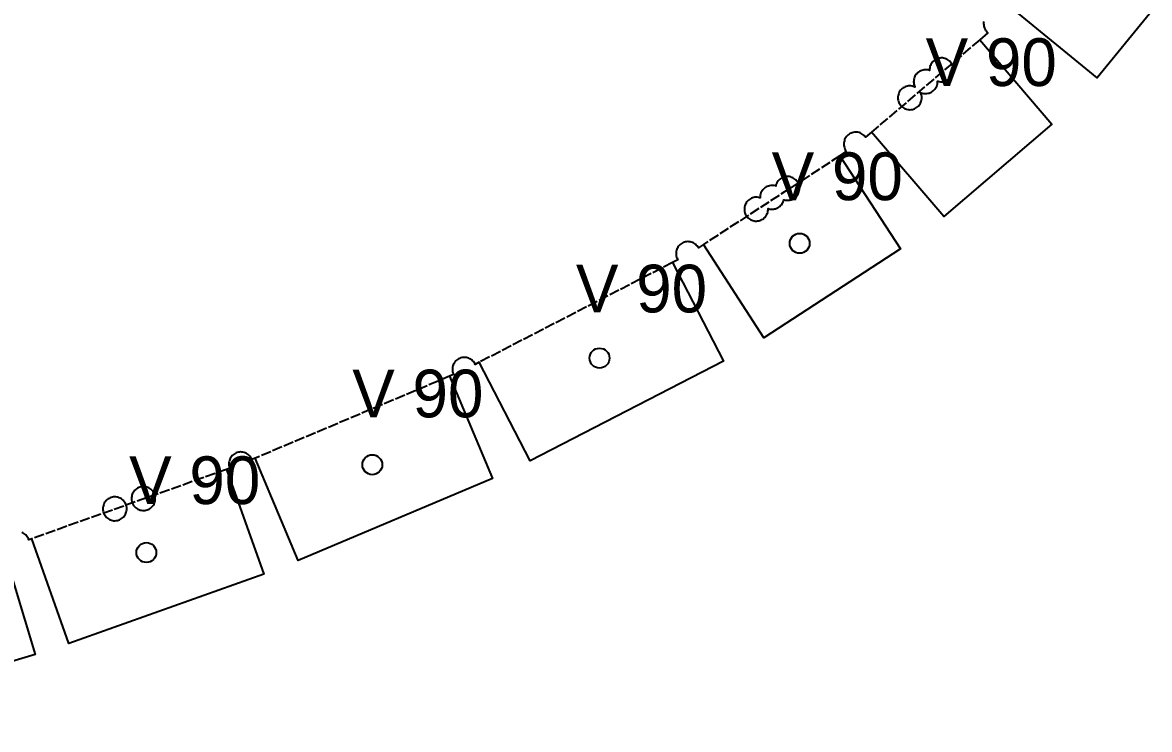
# Model space of a CAD drawing. Header units: millimetres. Extents: x 0 to 2467, y 0 to 1219.
# Drawn here: x 1700.7 to 1842.5, y 985 to 1073.9 of the extents above; entities that cross this region are included whole.
import ezdxf

# ---------------------------------------------------------------- set-up
doc = ezdxf.new("R2010")
doc.units = ezdxf.units.MM
doc.linetypes.add('DASHED', pattern=[1.524, 1.27, -0.254])
for name, color, linetype in [('CUT', 7, 'CONTINUOUS'), ('ETCH', 8, 'CONTINUOUS'), ('HOLE', 6, 'CONTINUOUS'), ('VALLEY', 1, 'DASHED')]:
    doc.layers.add(name, color=color, linetype=linetype)

msp = doc.modelspace()

# ---------------------------------------------------------------- linework, layer by layer
at = {"layer": 'CUT'}
for points in [[(1842.49, 1075), (1835.92, 1066.96), (1825.1, 1075.8)], [(1821.64, 1074.04), (1821.62, 1073.9), (1821.62, 1073.75), (1821.63, 1073.6), (1821.65, 1073.46), (1821.69, 1073.31), (1821.74, 1073.18), (1821.8, 1073.04), (1821.88, 1072.92), (1821.97, 1072.8), (1822.07, 1072.69), (1822.16, 1072.62), (1821.14, 1071.74), (1830.22, 1061.12), (1816.6, 1049.49), (1807.52, 1060.11), (1806.78, 1059.47), (1806.77, 1059.47), (1806.68, 1059.59), (1806.58, 1059.7), (1806.47, 1059.79), (1806.35, 1059.88), (1806.22, 1059.95), (1806.09, 1060.01), (1805.95, 1060.06), (1805.81, 1060.1), (1805.66, 1060.12), (1805.52, 1060.12), (1805.37, 1060.11), (1805.22, 1060.09), (1805.08, 1060.05), (1804.94, 1060), (1804.81, 1059.93), (1804.69, 1059.86), (1804.57, 1059.77), (1804.46, 1059.67), (1804.36, 1059.56), (1804.28, 1059.44), (1804.2, 1059.31), (1804.14, 1059.18), (1804.1, 1059.04), (1804.06, 1058.89), (1804.04, 1058.75), (1804.04, 1058.6), (1804.05, 1058.45), (1804.07, 1058.31), (1804.11, 1058.17), (1804.16, 1058.03), (1804.22, 1057.89), (1804.3, 1057.77), (1804.38, 1057.67), (1803.55, 1057.14), (1811.16, 1045.42), (1793.98, 1034.26), (1786.37, 1045.98), (1785.74, 1045.57), (1785.74, 1045.57), (1785.66, 1045.7), (1785.57, 1045.82), (1785.47, 1045.92), (1785.36, 1046.02), (1785.24, 1046.11), (1785.12, 1046.18), (1784.98, 1046.24), (1784.84, 1046.29), (1784.7, 1046.32), (1784.55, 1046.34), (1784.41, 1046.35), (1784.26, 1046.34), (1784.11, 1046.32), (1783.97, 1046.28), (1783.83, 1046.23), (1783.7, 1046.16), (1783.58, 1046.08), (1783.46, 1045.99), (1783.35, 1045.89), (1783.25, 1045.78), (1783.17, 1045.66), (1783.09, 1045.54), (1783.03, 1045.4), (1782.99, 1045.26), (1782.95, 1045.12), (1782.93, 1044.97), (1782.93, 1044.83), (1782.94, 1044.68), (1782.96, 1044.54), (1783, 1044.39), (1783.05, 1044.25), (1783.11, 1044.12), (1783.15, 1044.06), (1782.49, 1043.72), (1788.9, 1031.31), (1764.58, 1018.75), (1758.17, 1031.17), (1757.66, 1030.9), (1757.6, 1031.01), (1757.52, 1031.13), (1757.44, 1031.25), (1757.33, 1031.36), (1757.22, 1031.46), (1757.11, 1031.54), (1756.98, 1031.62), (1756.84, 1031.68), (1756.7, 1031.73), (1756.56, 1031.76), (1756.42, 1031.78), (1756.27, 1031.78), (1756.12, 1031.77), (1755.98, 1031.75), (1755.83, 1031.71), (1755.7, 1031.66), (1755.56, 1031.6), (1755.44, 1031.52), (1755.32, 1031.43), (1755.21, 1031.33), (1755.12, 1031.22), (1755.03, 1031.1), (1754.96, 1030.97), (1754.9, 1030.84), (1754.85, 1030.7), (1754.81, 1030.56), (1754.79, 1030.41), (1754.79, 1030.26), (1754.8, 1030.12), (1754.82, 1029.97), (1754.86, 1029.83), (1754.91, 1029.69), (1754.94, 1029.63), (1754.41, 1029.4), (1759.84, 1016.53), (1735.4, 1006.22), (1729.97, 1019.09), (1729.57, 1018.92), (1729.55, 1018.98), (1729.49, 1019.11), (1729.41, 1019.24), (1729.32, 1019.36), (1729.22, 1019.46), (1729.11, 1019.56), (1728.99, 1019.65), (1728.86, 1019.72), (1728.73, 1019.78), (1728.59, 1019.83), (1728.44, 1019.86), (1728.3, 1019.88), (1728.15, 1019.89), (1728, 1019.88), (1727.86, 1019.85), (1727.72, 1019.82), (1727.72, 1019.82), (1727.58, 1019.77), (1727.45, 1019.7), (1727.32, 1019.62), (1727.2, 1019.53), (1727.1, 1019.43), (1727, 1019.32), (1726.91, 1019.2), (1726.84, 1019.08), (1726.78, 1018.94), (1726.73, 1018.8), (1726.7, 1018.66), (1726.68, 1018.51), (1726.67, 1018.37), (1726.68, 1018.22), (1726.71, 1018.07), (1726.74, 1017.93), (1726.78, 1017.83), (1726.37, 1017.69), (1731.06, 1004.53), (1706.54, 995.8), (1701.86, 1008.96), (1701.5, 1008.83), (1701.44, 1008.97), (1701.38, 1009.1), (1701.3, 1009.23), (1701.21, 1009.34), (1701.11, 1009.45), (1701, 1009.55), (1700.88, 1009.63), (1700.76, 1009.71), (1700.62, 1009.77)], [(1698.27, 1007.79), (1702.28, 994.4), (1670.75, 984.98)]]:
    msp.add_lwpolyline(points, dxfattribs=at)
for points in [[(1811.3, 1063.36), (1811.41, 1063.27), (1811.53, 1063.18), (1811.65, 1063.11), (1811.79, 1063.05), (1811.93, 1063), (1812.07, 1062.96), (1812.22, 1062.95), (1812.36, 1062.94), (1812.51, 1062.95), (1812.66, 1062.97), (1812.8, 1063.01), (1812.94, 1063.06), (1813.07, 1063.13), (1813.19, 1063.2), (1813.31, 1063.29), (1813.42, 1063.39), (1813.52, 1063.5), (1813.6, 1063.62), (1813.68, 1063.75), (1813.74, 1063.89), (1813.78, 1064.02), (1813.82, 1064.17), (1813.84, 1064.31), (1813.84, 1064.46), (1813.83, 1064.61), (1813.81, 1064.75), (1813.77, 1064.9), (1813.72, 1065.03), (1813.68, 1065.11), (1813.77, 1065.07), (1813.91, 1065.02), (1814.05, 1064.99), (1814.2, 1064.97), (1814.34, 1064.97), (1814.49, 1064.98), (1814.64, 1065), (1814.78, 1065.04), (1814.92, 1065.09), (1815.05, 1065.15), (1815.17, 1065.23), (1815.29, 1065.32), (1815.4, 1065.42), (1815.5, 1065.53), (1815.58, 1065.65), (1815.66, 1065.78), (1815.72, 1065.91), (1815.77, 1066.05), (1815.8, 1066.19), (1815.82, 1066.34), (1815.82, 1066.49), (1815.82, 1066.53), (1815.9, 1066.51), (1816.04, 1066.48), (1816.18, 1066.46), (1816.33, 1066.45), (1816.48, 1066.46), (1816.62, 1066.48), (1816.77, 1066.52), (1816.9, 1066.57), (1817.04, 1066.64), (1817.16, 1066.72), (1817.28, 1066.8), (1817.39, 1066.9), (1817.48, 1067.02), (1817.57, 1067.13), (1817.64, 1067.26), (1817.7, 1067.4), (1817.75, 1067.54), (1817.79, 1067.68), (1817.81, 1067.82), (1817.81, 1067.97), (1817.8, 1068.12), (1817.78, 1068.26), (1817.74, 1068.41), (1817.69, 1068.54), (1817.62, 1068.68), (1817.55, 1068.8), (1817.46, 1068.92), (1817.36, 1069.03), (1817.25, 1069.12), (1817.13, 1069.21), (1817, 1069.28), (1816.87, 1069.34), (1816.73, 1069.39), (1816.58, 1069.43), (1816.44, 1069.45), (1816.29, 1069.45), (1816.14, 1069.44), (1816, 1069.42), (1815.86, 1069.38), (1815.72, 1069.33), (1815.59, 1069.26), (1815.46, 1069.19), (1815.34, 1069.1), (1815.24, 1069), (1815.14, 1068.89), (1815.05, 1068.77), (1814.98, 1068.64), (1814.92, 1068.51), (1814.87, 1068.37), (1814.84, 1068.22), (1814.82, 1068.08), (1814.81, 1067.93), (1814.81, 1067.88), (1814.74, 1067.91), (1814.6, 1067.94), (1814.45, 1067.96), (1814.3, 1067.97), (1814.16, 1067.96), (1814.01, 1067.93), (1813.87, 1067.89), (1813.73, 1067.84), (1813.6, 1067.78), (1813.47, 1067.7), (1813.36, 1067.61), (1813.25, 1067.51), (1813.15, 1067.4), (1813.06, 1067.28), (1812.99, 1067.15), (1812.93, 1067.02), (1812.88, 1066.88), (1812.85, 1066.74), (1812.83, 1066.59), (1812.82, 1066.44), (1812.83, 1066.3), (1812.86, 1066.15), (1812.89, 1066.01), (1812.95, 1065.87), (1812.98, 1065.79), (1812.9, 1065.83), (1812.76, 1065.88), (1812.62, 1065.91), (1812.47, 1065.93), (1812.32, 1065.94), (1812.18, 1065.93), (1812.03, 1065.91), (1811.89, 1065.87), (1811.75, 1065.82), (1811.62, 1065.75), (1811.49, 1065.68), (1811.38, 1065.59), (1811.27, 1065.49), (1811.17, 1065.38), (1811.08, 1065.26), (1811.01, 1065.13), (1810.95, 1064.99), (1810.9, 1064.86), (1810.87, 1064.71), (1810.85, 1064.57), (1810.84, 1064.42), (1810.85, 1064.27), (1810.88, 1064.13), (1810.91, 1063.98), (1810.97, 1063.85), (1811.03, 1063.71), (1811.11, 1063.59), (1811.2, 1063.47), (1811.3, 1063.36)], [(1792.33, 1049.1), (1792.46, 1049.03), (1792.6, 1048.99), (1792.75, 1048.95), (1792.89, 1048.93), (1793.04, 1048.93), (1793.19, 1048.94), (1793.33, 1048.96), (1793.47, 1049), (1793.61, 1049.05), (1793.74, 1049.12), (1793.87, 1049.19), (1793.99, 1049.28), (1794.09, 1049.38), (1794.19, 1049.49), (1794.28, 1049.61), (1794.35, 1049.74), (1794.41, 1049.87), (1794.46, 1050.01), (1794.49, 1050.16), (1794.51, 1050.3), (1794.52, 1050.45), (1794.51, 1050.5), (1794.59, 1050.47), (1794.73, 1050.44), (1794.88, 1050.42), (1795.03, 1050.41), (1795.17, 1050.42), (1795.32, 1050.45), (1795.46, 1050.48), (1795.6, 1050.54), (1795.73, 1050.6), (1795.86, 1050.68), (1795.97, 1050.77), (1796.08, 1050.87), (1796.18, 1050.98), (1796.26, 1051.1), (1796.34, 1051.22), (1796.4, 1051.36), (1796.45, 1051.5), (1796.48, 1051.62), (1796.53, 1051.6), (1796.67, 1051.57), (1796.82, 1051.55), (1796.97, 1051.54), (1797.11, 1051.55), (1797.26, 1051.57), (1797.4, 1051.61), (1797.54, 1051.66), (1797.67, 1051.73), (1797.8, 1051.8), (1797.91, 1051.89), (1798.02, 1051.99), (1798.12, 1052.1), (1798.2, 1052.22), (1798.28, 1052.35), (1798.34, 1052.49), (1798.39, 1052.62), (1798.42, 1052.77), (1798.44, 1052.91), (1798.45, 1053.06), (1798.44, 1053.21), (1798.41, 1053.35), (1798.37, 1053.5), (1798.32, 1053.63), (1798.26, 1053.77), (1798.18, 1053.89), (1798.09, 1054.01), (1797.99, 1054.12), (1797.88, 1054.21), (1797.76, 1054.3), (1797.63, 1054.37), (1797.5, 1054.43), (1797.36, 1054.48), (1797.22, 1054.52), (1797.07, 1054.53), (1796.92, 1054.54), (1796.78, 1054.53), (1796.63, 1054.51), (1796.49, 1054.47), (1796.35, 1054.42), (1796.22, 1054.35), (1796.09, 1054.28), (1795.98, 1054.19), (1795.87, 1054.09), (1795.77, 1053.98), (1795.69, 1053.86), (1795.61, 1053.73), (1795.55, 1053.59), (1795.5, 1053.46), (1795.48, 1053.34), (1795.42, 1053.35), (1795.28, 1053.39), (1795.13, 1053.41), (1794.98, 1053.41), (1794.84, 1053.4), (1794.69, 1053.38), (1794.55, 1053.34), (1794.41, 1053.29), (1794.28, 1053.23), (1794.15, 1053.15), (1794.04, 1053.06), (1793.93, 1052.96), (1793.83, 1052.85), (1793.75, 1052.73), (1793.67, 1052.6), (1793.61, 1052.47), (1793.56, 1052.33), (1793.53, 1052.19), (1793.51, 1052.04), (1793.51, 1051.89), (1793.51, 1051.84), (1793.43, 1051.87), (1793.29, 1051.9), (1793.14, 1051.92), (1793, 1051.93), (1792.85, 1051.92), (1792.71, 1051.9), (1792.56, 1051.86), (1792.42, 1051.81), (1792.29, 1051.74), (1792.17, 1051.66), (1792.05, 1051.57), (1791.94, 1051.47), (1791.85, 1051.36), (1791.76, 1051.24), (1791.69, 1051.12), (1791.62, 1050.98), (1791.58, 1050.84), (1791.54, 1050.7), (1791.52, 1050.55), (1791.52, 1050.41), (1791.53, 1050.26), (1791.55, 1050.12), (1791.59, 1049.97), (1791.64, 1049.84), (1791.71, 1049.7), (1791.78, 1049.58), (1791.87, 1049.46), (1791.97, 1049.35), (1792.08, 1049.26), (1792.2, 1049.17), (1792.33, 1049.1)], [(1715.5, 1012.58), (1715.64, 1012.55), (1715.79, 1012.53), (1715.94, 1012.52), (1716.08, 1012.53), (1716.23, 1012.56), (1716.37, 1012.6), (1716.51, 1012.65), (1716.64, 1012.71), (1716.77, 1012.79), (1716.88, 1012.88), (1716.99, 1012.98), (1717.09, 1013.09), (1717.17, 1013.21), (1717.25, 1013.34), (1717.31, 1013.47), (1717.36, 1013.61), (1717.39, 1013.75), (1717.41, 1013.9), (1717.41, 1014.05), (1717.41, 1014.19), (1717.38, 1014.34), (1717.34, 1014.48), (1717.29, 1014.62), (1717.23, 1014.75), (1717.15, 1014.88), (1717.06, 1014.99), (1716.96, 1015.1), (1716.85, 1015.2), (1716.73, 1015.28), (1716.6, 1015.36), (1716.47, 1015.42), (1716.33, 1015.47), (1716.19, 1015.5), (1716.04, 1015.52), (1715.89, 1015.52), (1715.75, 1015.52), (1715.6, 1015.49), (1715.46, 1015.45), (1715.32, 1015.4), (1715.19, 1015.34), (1715.06, 1015.26), (1714.95, 1015.17), (1714.84, 1015.07), (1714.74, 1014.96), (1714.66, 1014.84), (1714.58, 1014.71), (1714.52, 1014.58), (1714.47, 1014.44), (1714.44, 1014.3), (1714.42, 1014.15), (1714.42, 1014), (1714.42, 1013.86), (1714.45, 1013.71), (1714.49, 1013.57), (1714.54, 1013.43), (1714.6, 1013.3), (1714.68, 1013.17), (1714.77, 1013.06), (1714.87, 1012.95), (1714.98, 1012.85), (1715.1, 1012.77), (1715.23, 1012.69), (1715.36, 1012.63), (1715.5, 1012.58)], [(1712.34, 1011.24), (1712.49, 1011.25), (1712.64, 1011.27), (1712.78, 1011.31), (1712.92, 1011.36), (1713.05, 1011.43), (1713.17, 1011.5), (1713.29, 1011.59), (1713.4, 1011.69), (1713.5, 1011.8), (1713.58, 1011.92), (1713.66, 1012.05), (1713.72, 1012.18), (1713.76, 1012.32), (1713.8, 1012.47), (1713.82, 1012.61), (1713.82, 1012.76), (1713.81, 1012.91), (1713.79, 1013.05), (1713.75, 1013.19), (1713.7, 1013.33), (1713.64, 1013.46), (1713.56, 1013.59), (1713.47, 1013.71), (1713.37, 1013.81), (1713.26, 1013.91), (1713.14, 1014), (1713.01, 1014.07), (1712.88, 1014.13), (1712.74, 1014.18), (1712.6, 1014.21), (1712.45, 1014.23), (1712.3, 1014.24), (1712.16, 1014.23), (1712.01, 1014.21), (1711.87, 1014.17), (1711.73, 1014.12), (1711.6, 1014.05), (1711.47, 1013.97), (1711.36, 1013.89), (1711.25, 1013.78), (1711.15, 1013.67), (1711.06, 1013.55), (1710.99, 1013.43), (1710.93, 1013.29), (1710.88, 1013.15), (1710.85, 1013.01), (1710.83, 1012.87), (1710.82, 1012.72), (1710.83, 1012.57), (1710.86, 1012.43), (1710.89, 1012.28), (1710.95, 1012.15), (1711.01, 1012.01), (1711.09, 1011.89), (1711.18, 1011.77), (1711.28, 1011.66), (1711.39, 1011.57), (1711.51, 1011.48), (1711.63, 1011.41), (1711.77, 1011.35), (1711.91, 1011.3), (1712.05, 1011.26), (1712.2, 1011.24), (1712.34, 1011.24)]]:
    msp.add_lwpolyline(points, close=True, dxfattribs=at)
at = {"layer": 'HOLE'}
for centre in [(1798.48, 1046.13), (1773.3, 1031.69), (1744.71, 1018.28), (1716.29, 1007.23)]:
    msp.add_circle(centre, 1.25, dxfattribs=at)
at = {"layer": 'VALLEY'}
for p, q in [((1821.14, 1071.74), (1807.52, 1060.11)), ((1803.55, 1057.14), (1786.37, 1045.98)), ((1782.49, 1043.72), (1758.17, 1031.17)), ((1754.41, 1029.4), (1729.97, 1019.09)), ((1726.37, 1017.69), (1701.86, 1008.96))]:
    msp.add_line(p, q, dxfattribs=at)

# ---------------------------------------------------------------- texts
at = {"layer": 'ETCH'}
for p in [(1814.33, 1065.92), (1794.96, 1051.56), (1770.33, 1037.44), (1742.19, 1024.24), (1714.12, 1013.33)]:
    msp.add_text('V 90', height=6, dxfattribs=at).set_placement(p)

doc.saveas('drawing.dxf')
